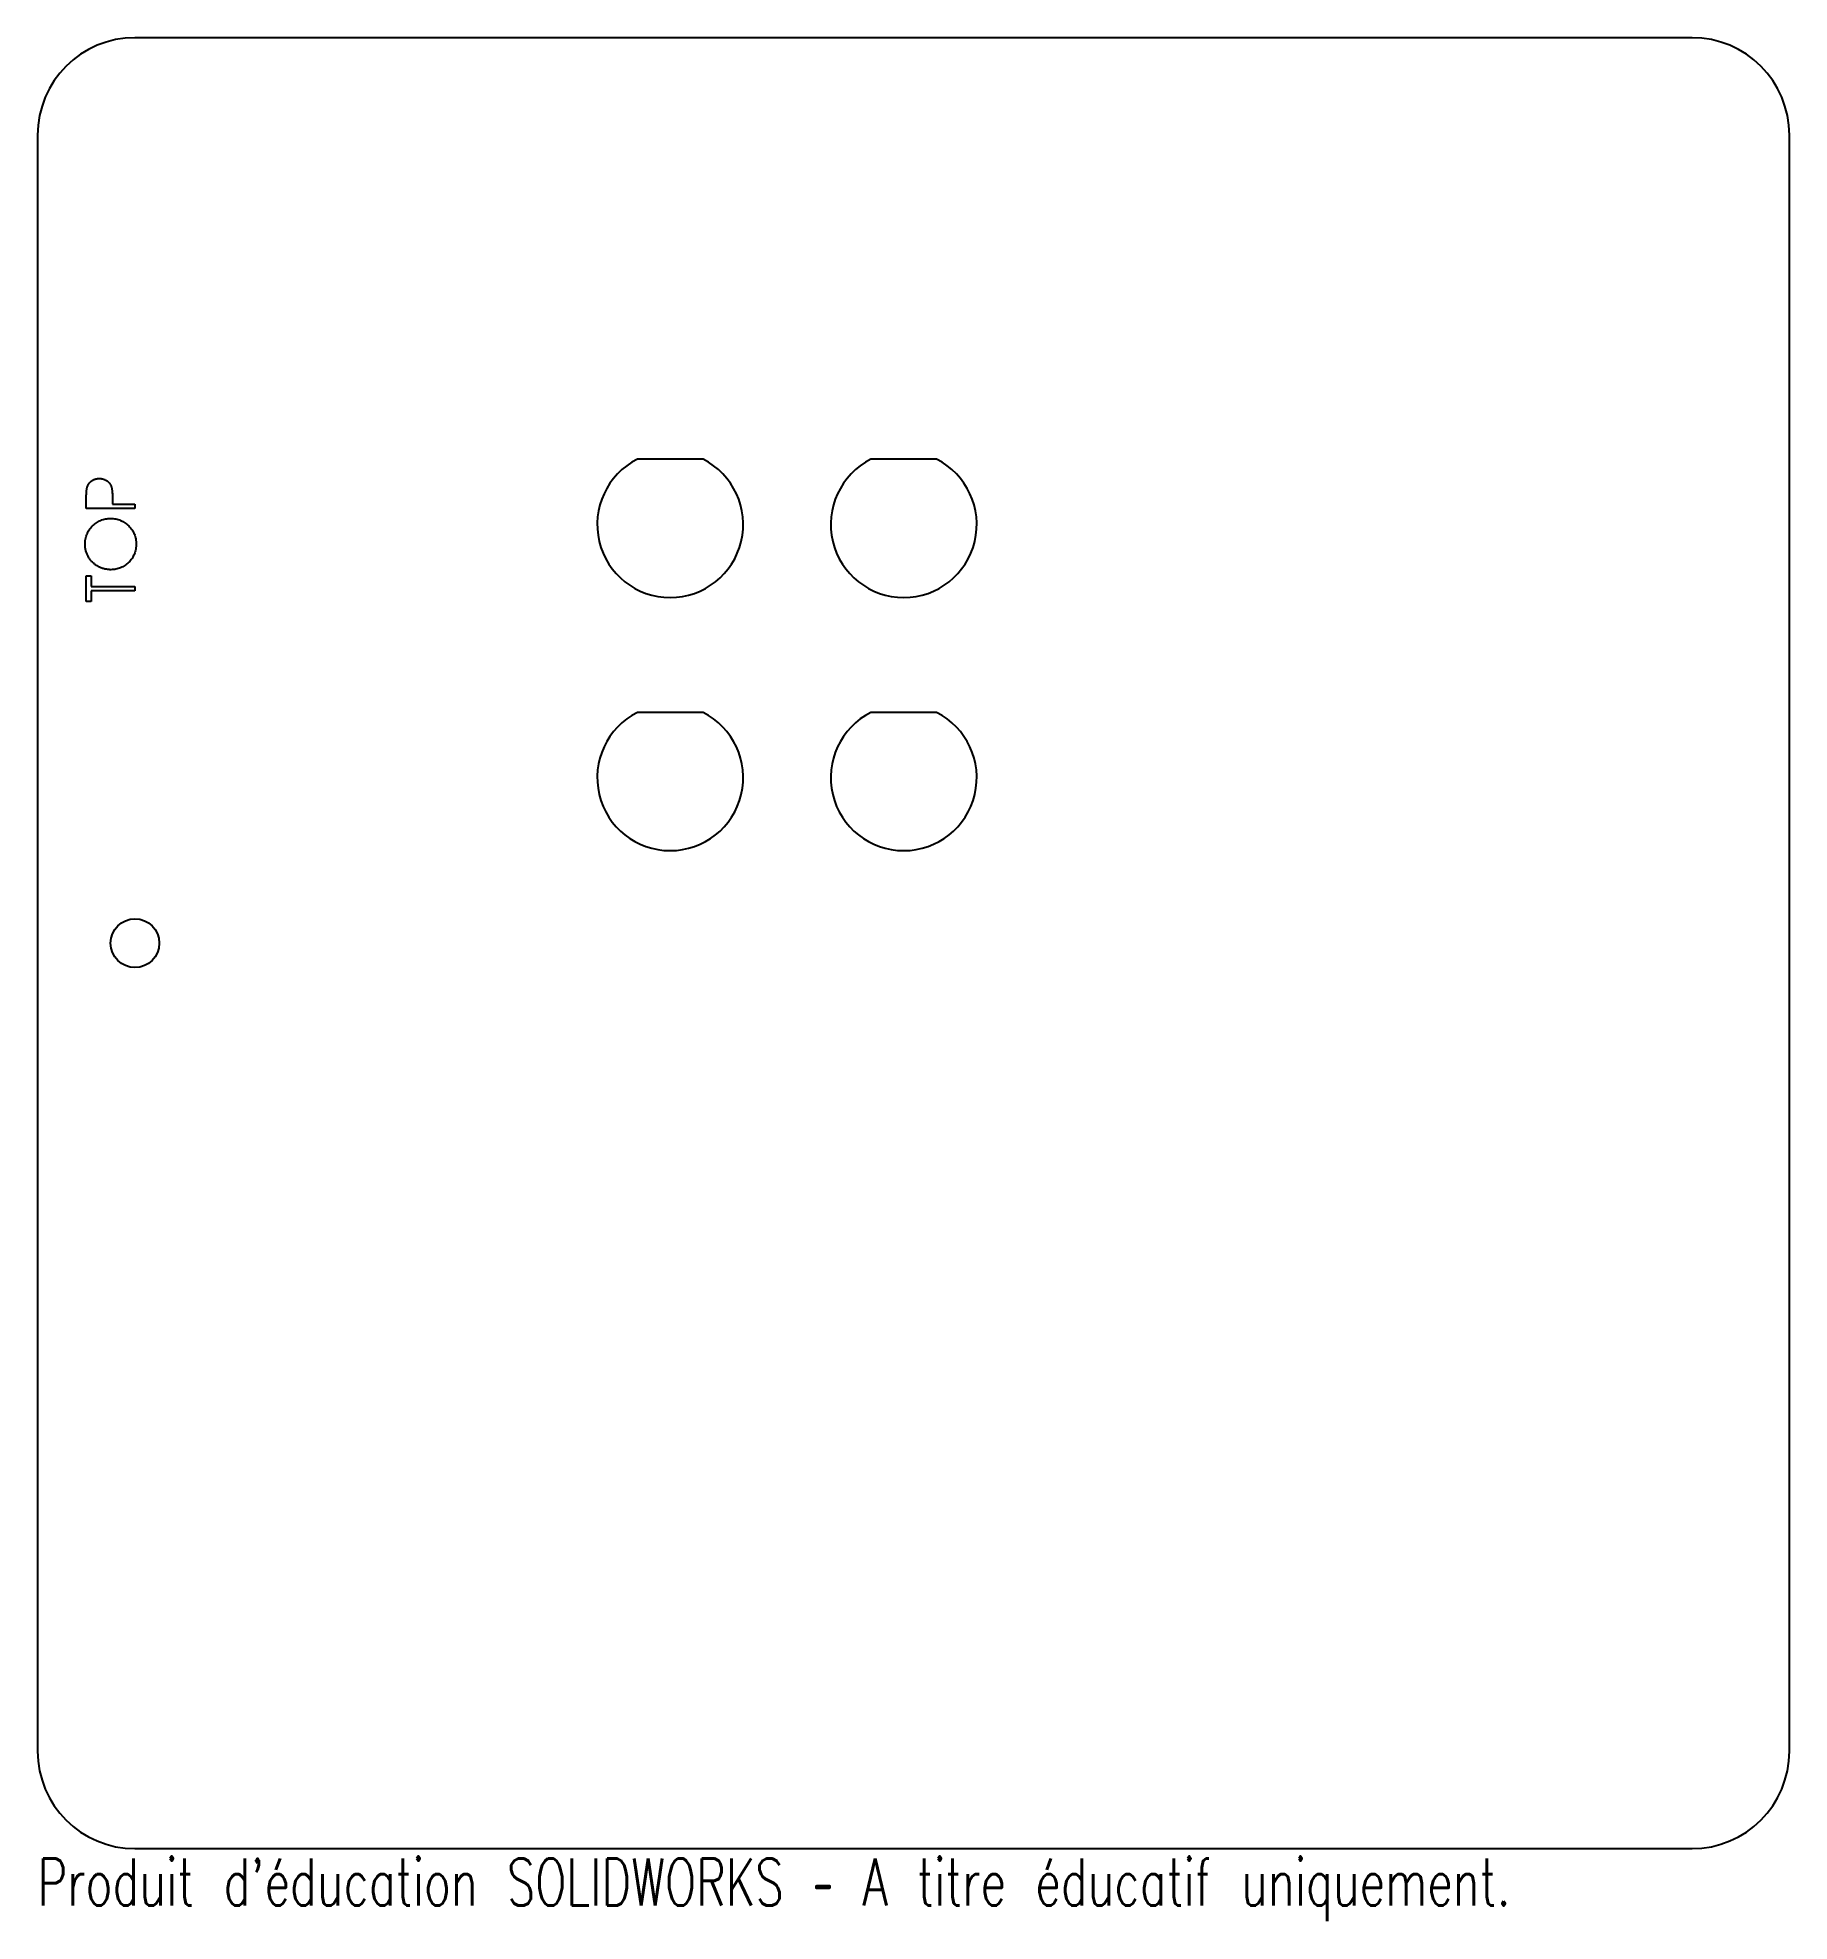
# Model space of a CAD drawing. Header units: millimetres. Extents: x -90 to 90, y -100 to 93.
import ezdxf

# ---------------------------------------------------------------- set-up
doc = ezdxf.new("R2010")
doc.units = ezdxf.units.MM
doc.styles.add('SLDTEXTSTYLE0', font='TXT', dxfattribs={"width": 0.7, "bigfont": 'bigfont'})

msp = doc.modelspace()

# ---------------------------------------------------------------- linework, layer by layer
at = {"color": 7, "linetype": 'Continuous', "lineweight": 25}
for p, q in [((80, 93), (-80, 93)), ((-90, 83), (-90, -83)), ((90, -83), (90, 83)), ((-21.63, 49.7), (-28.37, 49.7)), ((2.37, 49.7), (-4.37, 49.7)), ((-85, 44.64), (-85, 45.62)), ((-80, 44.64), (-85, 44.64)), ((-82.31, 45.45), (-82.31, 45.09)), ((-82.31, 45.09), (-80, 45.09)), ((-80, 45.09), (-80, 44.64)), ((-85, 35.09), (-85, 37.72)), ((-85, 37.72), (-84.49, 37.72)), ((-84.49, 37.72), (-84.49, 36.63)), ((-84.49, 35.09), (-85, 35.09)), ((-84.49, 36.63), (-80, 36.63)), ((-80, 36.18), (-84.49, 36.18)), ((-84.49, 36.18), (-84.49, 35.09)), ((-80, 36.63), (-80, 36.18)), ((-21.63, 23.7), (-28.37, 23.7)), ((2.37, 23.7), (-4.37, 23.7)), ((-80, -93), (80, -93))]:
    msp.add_line(p, q, dxfattribs=at)
msp.add_circle((-80, 0), 2.5, dxfattribs=at)
for centre, radius, start, end in [((-80, 83), 10, 90, 180), ((80, 83), 10, 0, 90), ((-25, 43), 7.5, 116.7049, 63.2951), ((-1, 43), 7.5, 116.7049, 63.2951), ((-25, 17), 7.5, 116.7049, 63.2951), ((-1, 17), 7.5, 116.7049, 63.2951), ((-80, -83), 10, 180, 270), ((80, -83), 10, 270, 0)]:
    msp.add_arc(centre, radius, start, end, dxfattribs=at)
for points, knots in [([(-85, 45.62), (-85, 45.69), (-85, 45.82), (-85, 46), (-84.99, 46.17), (-84.98, 46.32), (-84.97, 46.46), (-84.96, 46.57), (-84.95, 46.67), (-84.93, 46.73), (-84.92, 46.76)], [0, 0, 0, 0, 0.176956, 0.339055, 0.486318, 0.618781, 0.735619, 0.838742, 0.926457, 1, 1, 1, 1]), ([(-84.92, 46.76), (-84.92, 46.79), (-84.9, 46.86), (-84.86, 46.96), (-84.81, 47.06), (-84.76, 47.14), (-84.71, 47.23), (-84.64, 47.31), (-84.57, 47.38), (-84.49, 47.45), (-84.41, 47.51), (-84.31, 47.57), (-84.22, 47.61), (-84.12, 47.65), (-84.01, 47.68), (-83.9, 47.7), (-83.78, 47.72), (-83.7, 47.72), (-83.66, 47.72)], [0, 0, 0, 0, 0.062472, 0.123472, 0.183383, 0.243116, 0.302081, 0.361286, 0.42141, 0.48249, 0.544101, 0.605721, 0.667186, 0.730025, 0.794582, 0.860367, 0.928918, 1, 1, 1, 1]), ([(-83.66, 47.72), (-83.62, 47.72), (-83.54, 47.72), (-83.42, 47.7), (-83.31, 47.68), (-83.2, 47.65), (-83.1, 47.62), (-83, 47.57), (-82.91, 47.52), (-82.83, 47.45), (-82.75, 47.38), (-82.68, 47.31), (-82.61, 47.23), (-82.55, 47.14), (-82.5, 47.04), (-82.46, 46.94), (-82.42, 46.83), (-82.4, 46.76), (-82.39, 46.72)], [0, 0, 0, 0, 0.070119, 0.137192, 0.202016, 0.264631, 0.326117, 0.38601, 0.445812, 0.505298, 0.564633, 0.624283, 0.683902, 0.743953, 0.805388, 0.868388, 0.933084, 1, 1, 1, 1]), ([(-82.39, 46.72), (-82.38, 46.69), (-82.37, 46.62), (-82.35, 46.51), (-82.34, 46.38), (-82.33, 46.23), (-82.32, 46.06), (-82.31, 45.87), (-82.31, 45.67), (-82.31, 45.52), (-82.31, 45.45)], [0, 0, 0, 0, 0.075172, 0.164743, 0.268011, 0.385964, 0.517799, 0.663698, 0.824417, 1, 1, 1, 1]), ([(-85.13, 40.96), (-85.13, 41.05), (-85.12, 41.23), (-85.09, 41.5), (-85.03, 41.75), (-84.94, 42), (-84.84, 42.23), (-84.7, 42.45), (-84.55, 42.66), (-84.37, 42.85), (-84.18, 43.03), (-83.97, 43.19), (-83.75, 43.32), (-83.52, 43.43), (-83.28, 43.51), (-83.03, 43.57), (-82.77, 43.61), (-82.59, 43.61), (-82.5, 43.62)], [0, 0, 0, 0, 0.066567, 0.130742, 0.193348, 0.254998, 0.316119, 0.377264, 0.4394, 0.502805, 0.566356, 0.628251, 0.689107, 0.749358, 0.81018, 0.871617, 0.934873, 1, 1, 1, 1]), ([(-82.5, 43.62), (-82.41, 43.61), (-82.23, 43.61), (-81.97, 43.57), (-81.72, 43.51), (-81.49, 43.43), (-81.26, 43.32), (-81.04, 43.19), (-80.83, 43.03), (-80.64, 42.86), (-80.46, 42.66), (-80.3, 42.46), (-80.17, 42.24), (-80.06, 42.01), (-79.98, 41.77), (-79.92, 41.52), (-79.88, 41.26), (-79.87, 41.09), (-79.87, 41)], [0, 0, 0, 0, 0.065234, 0.128584, 0.190343, 0.251408, 0.312206, 0.373614, 0.436264, 0.500407, 0.564535, 0.627137, 0.688338, 0.74924, 0.810076, 0.871656, 0.934766, 1, 1, 1, 1]), ([(-82.48, 38.36), (-82.54, 38.36), (-82.66, 38.36), (-82.83, 38.38), (-83, 38.41), (-83.17, 38.44), (-83.34, 38.49), (-83.5, 38.55), (-83.66, 38.62), (-83.82, 38.7), (-83.97, 38.8), (-84.11, 38.9), (-84.24, 39), (-84.36, 39.12), (-84.48, 39.24), (-84.59, 39.37), (-84.69, 39.51), (-84.78, 39.65), (-84.86, 39.81), (-84.93, 39.96), (-84.99, 40.12), (-85.04, 40.28), (-85.08, 40.44), (-85.11, 40.61), (-85.13, 40.78), (-85.13, 40.9), (-85.13, 40.96)], [0, 0, 0, 0, 0.043209, 0.085873, 0.12812, 0.170152, 0.211918, 0.253753, 0.296006, 0.338443, 0.381015, 0.42282, 0.464089, 0.505126, 0.545975, 0.586985, 0.628339, 0.670084, 0.711992, 0.753039, 0.794049, 0.834886, 0.875498, 0.916547, 0.958004, 1, 1, 1, 1]), ([(-79.87, 41), (-79.87, 40.9), (-79.88, 40.73), (-79.92, 40.46), (-79.97, 40.21), (-80.06, 39.97), (-80.17, 39.74), (-80.3, 39.52), (-80.45, 39.31), (-80.63, 39.12), (-80.82, 38.94), (-81.03, 38.79), (-81.25, 38.65), (-81.47, 38.55), (-81.71, 38.46), (-81.96, 38.4), (-82.21, 38.37), (-82.39, 38.36), (-82.48, 38.36)], [0, 0, 0, 0, 0.065819, 0.129747, 0.192072, 0.253459, 0.31457, 0.37628, 0.439026, 0.503267, 0.567493, 0.629705, 0.691, 0.751452, 0.812004, 0.87315, 0.935635, 1, 1, 1, 1])]:
    msp.add_open_spline(points, degree=3, knots=knots, dxfattribs=at)

# ---------------------------------------------------------------- texts
at = {"color": 7, "linetype": 'Continuous', "insert": (-90, -94.02), "char_height": 4.8336, "attachment_point": 1, "style": 'SLDTEXTSTYLE0'}
msp.add_mtext("Produit d'éducation SOLIDWORKS – A titre éducatif uniquement.", dxfattribs=at)

doc.saveas('drawing.dxf')
